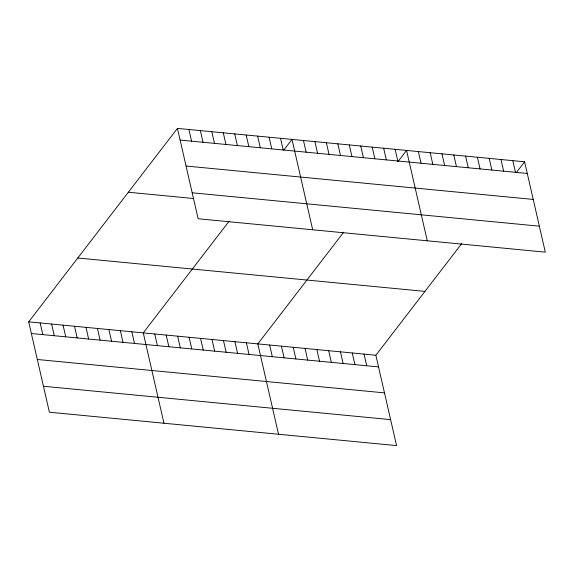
<?xml version="1.0" encoding="UTF-8"?>
<svg xmlns="http://www.w3.org/2000/svg" width="574" height="574" viewBox="0 0 574 574"><rect width="100%" height="100%" fill="white"/><g stroke="black" fill="none" stroke-linecap="round" stroke-linejoin="round"><path stroke-width="0.86" d="M461.733 243.563L375.87 355.241L396.562 445.603L49.393 412.211L28.7 321.849L177.438 128.397L524.607 161.789L545.3 252.151L198.13 218.759L177.438 128.397M229.126 221.191L143.263 332.87L163.963 423.232M283.821 150.058L292.001 139.417L312.694 229.779M343.69 232.212L257.834 343.883L278.526 434.253M397.839 161.782L406.564 150.431L427.264 240.8M516.421 172.43L524.607 161.789M180.107 140.063L527.276 173.448M186.055 166.03L533.224 199.422M192.182 192.792L539.352 226.178M128.354 192.233L193.567 198.511M77.784 258.013L424.954 291.398M28.7 321.849L375.87 355.241M31.369 333.516L378.539 366.901M37.317 359.482L384.487 392.874M43.445 386.245L390.614 419.63M512.797 160.648L515.474 172.315M500.994 159.515L503.671 171.181M489.191 158.381L491.861 170.04M477.389 157.247L480.058 168.907M465.586 156.106L468.255 167.773M453.783 154.973L456.452 166.639M441.98 153.839L444.649 165.506M430.177 152.706L432.846 164.365M418.367 151.572L421.043 163.231M395.113 149.333L397.782 160.993M383.654 148.228L386.324 159.895M372.196 147.131L374.865 158.79M360.737 146.026L363.414 157.692M349.286 144.928L351.955 156.587M337.828 143.823L340.497 155.489M326.369 142.718L329.038 154.384M364.067 354.101L366.736 365.767M314.911 141.62L317.587 153.28M352.264 352.967L354.933 364.634M303.459 140.515L306.129 152.182M340.461 351.833L343.13 363.5M280.543 138.312L283.212 149.979M328.658 350.7L331.327 362.359M269.084 137.215L271.76 148.874M316.848 349.566L319.524 361.225M257.633 136.11L260.302 147.776M305.045 348.425L307.721 360.092M246.174 135.005L248.843 146.671M293.242 347.292L295.911 358.958M234.716 133.907L237.385 145.566M281.439 346.158L284.108 357.817M223.257 132.802L225.934 144.469M269.637 345.024L272.306 356.684M211.806 131.704L214.475 143.364M200.348 130.599L203.017 142.266M246.375 342.786L249.044 354.445M188.889 129.502L191.565 141.161M234.917 341.681L237.593 353.347M223.465 340.583L226.134 352.242M212.007 339.478L214.676 351.144M200.548 338.38L203.218 350.04M189.09 337.275L191.766 348.942M177.639 336.17L180.308 347.837M166.18 335.072L168.849 346.732M154.722 333.968L157.391 345.634M131.812 331.765L134.481 343.431M120.353 330.667L123.023 342.326M108.895 329.562L111.564 341.229M97.437 328.457L100.113 340.124M85.985 327.359L88.654 339.019M74.527 326.254L77.196 337.921M63.068 325.157L65.745 336.816M51.61 324.052L54.286 335.718M40.158 322.954L42.828 334.613"/></g></svg>
